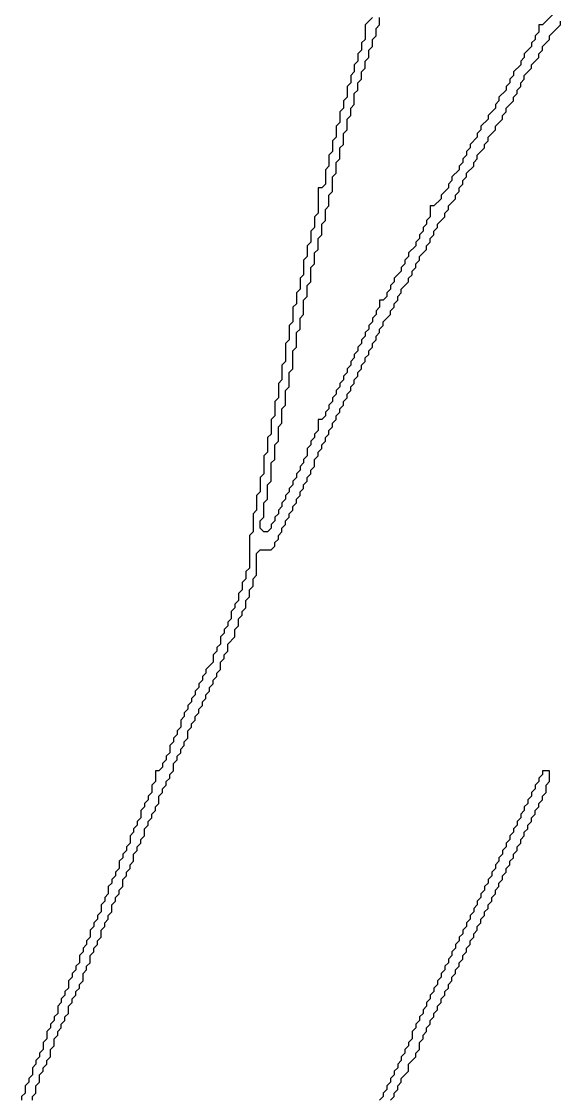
# Model space of a CAD drawing. Header units: metres. Extents: x 0 to 100, y 0 to 128.
# Drawn here: x 35.5 to 39.23, y 47.24 to 54.67 of the extents above; entities that cross this region are included whole.
import ezdxf

# ---------------------------------------------------------------- set-up
doc = ezdxf.new("R2010")
doc.units = ezdxf.units.M

msp = doc.modelspace()

# ---------------------------------------------------------------- linework, layer by layer
for points in [[(37.925, 54.7), (37.875, 54.65), (37.875, 54.55), (37.85, 54.525), (37.85, 54.475), (37.825, 54.45), (37.825, 54.4), (37.8, 54.375), (37.8, 54.325), (37.775, 54.3), (37.775, 54.25), (37.75, 54.225), (37.75, 54.15), (37.725, 54.125), (37.725, 54.075), (37.7, 54.05), (37.7, 53.975), (37.675, 53.95), (37.675, 53.875), (37.65, 53.85), (37.65, 53.775), (37.625, 53.75), (37.625, 53.675), (37.6, 53.65), (37.6, 53.55), (37.575, 53.525), (37.55, 53.525), (37.55, 53.35), (37.525, 53.325), (37.525, 53.25), (37.5, 53.225), (37.5, 53.15), (37.475, 53.125), (37.475, 53.05), (37.45, 53.025), (37.45, 52.925), (37.425, 52.9), (37.425, 52.825), (37.4, 52.8), (37.4, 52.725), (37.375, 52.7), (37.375, 52.6), (37.35, 52.575), (37.35, 52.475), (37.325, 52.45), (37.325, 52.325), (37.3, 52.3), (37.3, 52.2), (37.275, 52.175), (37.275, 52.075), (37.25, 52.05), (37.25, 51.95), (37.225, 51.925), (37.225, 51.825), (37.2, 51.8), (37.2, 51.7), (37.175, 51.675), (37.175, 51.55), (37.15, 51.525), (37.15, 51.425), (37.125, 51.4), (37.125, 51.3), (37.1, 51.275), (37.1, 51.15), (37.075, 51.125), (37.075, 50.9), (37.05, 50.875), (37.05, 50.825), (37.025, 50.8), (37.025, 50.75), (37, 50.725), (37, 50.675), (36.975, 50.65), (36.975, 50.625), (36.95, 50.6), (36.95, 50.55), (36.925, 50.525), (36.925, 50.5), (36.9, 50.475), (36.9, 50.45), (36.875, 50.425), (36.875, 50.375), (36.85, 50.35), (36.85, 50.325), (36.825, 50.3), (36.825, 50.25), (36.775, 50.2), (36.775, 50.175), (36.75, 50.15), (36.75, 50.125), (36.725, 50.1), (36.725, 50.075), (36.7, 50.05), (36.7, 50.025), (36.675, 50), (36.675, 49.975), (36.65, 49.95), (36.65, 49.925), (36.625, 49.9), (36.625, 49.875), (36.6, 49.85), (36.6, 49.8), (36.575, 49.775), (36.575, 49.75), (36.55, 49.725), (36.55, 49.7), (36.525, 49.675), (36.525, 49.625), (36.5, 49.6), (36.5, 49.575), (36.475, 49.55), (36.475, 49.525), (36.45, 49.5), (36.425, 49.5), (36.425, 49.425), (36.4, 49.4), (36.4, 49.35), (36.375, 49.325), (36.375, 49.3), (36.35, 49.275), (36.35, 49.25), (36.325, 49.225), (36.325, 49.175), (36.3, 49.15), (36.3, 49.125), (36.275, 49.1), (36.275, 49.075), (36.25, 49.05), (36.25, 49), (36.225, 48.975), (36.225, 48.95), (36.2, 48.925), (36.2, 48.9), (36.175, 48.875), (36.175, 48.825), (36.15, 48.8), (36.15, 48.775), (36.125, 48.75), (36.125, 48.725), (36.1, 48.7), (36.1, 48.65), (36.075, 48.625), (36.075, 48.6), (36.05, 48.575), (36.05, 48.525), (36.025, 48.5), (36.025, 48.475), (36, 48.45), (36, 48.425), (35.975, 48.4), (35.975, 48.35), (35.95, 48.325), (35.95, 48.3), (35.925, 48.275), (35.925, 48.25), (35.9, 48.225), (35.9, 48.175), (35.875, 48.15), (35.875, 48.125), (35.85, 48.1), (35.85, 48.075), (35.825, 48.05), (35.825, 48), (35.8, 47.975), (35.8, 47.95), (35.775, 47.925), (35.775, 47.9), (35.75, 47.875), (35.75, 47.825), (35.725, 47.8), (35.725, 47.775), (35.7, 47.75), (35.7, 47.725), (35.675, 47.7), (35.675, 47.65), (35.65, 47.625), (35.65, 47.575), (35.625, 47.55), (35.625, 47.525), (35.6, 47.5), (35.6, 47.475), (35.575, 47.45), (35.575, 47.4), (35.55, 47.375), (35.55, 47.35), (35.525, 47.325), (35.525, 47.275), (35.5, 47.25), (35.5, 47.225)], [(35.575, 47.225), (35.575, 47.25), (35.6, 47.275), (35.6, 47.325), (35.625, 47.35), (35.625, 47.4), (35.65, 47.425), (35.65, 47.45), (35.675, 47.475), (35.675, 47.5), (35.7, 47.525), (35.7, 47.575), (35.725, 47.6), (35.725, 47.65), (35.75, 47.675), (35.75, 47.7), (35.775, 47.725), (35.775, 47.75), (35.8, 47.775), (35.8, 47.8), (35.825, 47.825), (35.825, 47.875), (35.85, 47.9), (35.85, 47.925), (35.875, 47.95), (35.875, 47.975), (35.9, 48), (35.9, 48.025), (35.925, 48.05), (35.925, 48.1), (35.95, 48.125), (35.95, 48.15), (35.975, 48.175), (35.975, 48.225), (36, 48.25), (36, 48.275), (36.025, 48.3), (36.025, 48.325), (36.05, 48.35), (36.05, 48.4), (36.075, 48.425), (36.075, 48.45), (36.1, 48.475), (36.1, 48.5), (36.125, 48.525), (36.125, 48.575), (36.15, 48.6), (36.15, 48.625), (36.175, 48.65), (36.175, 48.675), (36.2, 48.7), (36.2, 48.75), (36.225, 48.775), (36.225, 48.8), (36.25, 48.825), (36.25, 48.85), (36.275, 48.875), (36.275, 48.925), (36.3, 48.95), (36.3, 48.975), (36.325, 49), (36.325, 49.025), (36.35, 49.05), (36.35, 49.1), (36.375, 49.125), (36.375, 49.15), (36.4, 49.175), (36.4, 49.2), (36.425, 49.225), (36.425, 49.25), (36.45, 49.275), (36.45, 49.325), (36.475, 49.35), (36.475, 49.375), (36.5, 49.4), (36.5, 49.425), (36.525, 49.45), (36.525, 49.475), (36.55, 49.5), (36.55, 49.55), (36.575, 49.575), (36.575, 49.6), (36.6, 49.625), (36.6, 49.65), (36.625, 49.675), (36.625, 49.7), (36.65, 49.725), (36.65, 49.775), (36.675, 49.8), (36.675, 49.825), (36.7, 49.85), (36.7, 49.875), (36.725, 49.9), (36.725, 49.925), (36.75, 49.95), (36.75, 49.975), (36.775, 50), (36.775, 50.025), (36.8, 50.05), (36.8, 50.075), (36.825, 50.1), (36.825, 50.125), (36.85, 50.15), (36.85, 50.175), (36.875, 50.2), (36.875, 50.25), (36.9, 50.275), (36.9, 50.3), (36.925, 50.325), (36.925, 50.375), (36.975, 50.425), (36.975, 50.475), (37, 50.5), (37, 50.55), (37.025, 50.575), (37.025, 50.6), (37.05, 50.625), (37.05, 50.675), (37.075, 50.7), (37.075, 50.75), (37.1, 50.775), (37.1, 50.825), (37.125, 50.85), (37.125, 51), (37.15, 51.025), (37.225, 51.025), (37.25, 51.05), (37.25, 51.075), (37.275, 51.1), (37.275, 51.125), (37.3, 51.15), (37.3, 51.175), (37.325, 51.2), (37.325, 51.225), (37.35, 51.25), (37.35, 51.275), (37.375, 51.3), (37.375, 51.325), (37.4, 51.35), (37.4, 51.375), (37.425, 51.4), (37.425, 51.425), (37.45, 51.45), (37.45, 51.475), (37.475, 51.5), (37.475, 51.525), (37.5, 51.55), (37.5, 51.575), (37.525, 51.6), (37.525, 51.65), (37.55, 51.675), (37.55, 51.7), (37.575, 51.725), (37.575, 51.75), (37.6, 51.775), (37.6, 51.8), (37.625, 51.825), (37.625, 51.85), (37.65, 51.875), (37.65, 51.9), (37.675, 51.925), (37.675, 51.95), (37.7, 51.975), (37.7, 52), (37.725, 52.025), (37.725, 52.05), (37.75, 52.075), (37.75, 52.1), (37.775, 52.125), (37.775, 52.15), (37.8, 52.175), (37.8, 52.2), (37.825, 52.225), (37.825, 52.25), (37.85, 52.275), (37.85, 52.3), (37.875, 52.325), (37.875, 52.35), (37.9, 52.375), (37.9, 52.4), (37.925, 52.425), (37.925, 52.45), (37.95, 52.475), (37.95, 52.5), (37.975, 52.525), (37.975, 52.55), (38, 52.575), (38, 52.6), (38.05, 52.65), (38.05, 52.675), (38.075, 52.7), (38.075, 52.725), (38.1, 52.75), (38.1, 52.775), (38.125, 52.8), (38.125, 52.825), (38.175, 52.875), (38.175, 52.9), (38.2, 52.925), (38.2, 52.95), (38.225, 52.975), (38.225, 53), (38.25, 53.025), (38.25, 53.05), (38.3, 53.1), (38.3, 53.125), (38.325, 53.15), (38.325, 53.175), (38.35, 53.2), (38.35, 53.225), (38.375, 53.25), (38.375, 53.275), (38.425, 53.325), (38.425, 53.35), (38.45, 53.375), (38.45, 53.4), (38.5, 53.45), (38.5, 53.475), (38.525, 53.5), (38.525, 53.525), (38.55, 53.55), (38.55, 53.575), (38.575, 53.6), (38.575, 53.625), (38.625, 53.675), (38.625, 53.7), (38.65, 53.725), (38.65, 53.75), (38.7, 53.8), (38.7, 53.825), (38.725, 53.85), (38.725, 53.875), (38.775, 53.925), (38.775, 53.95), (38.825, 54), (38.825, 54.025), (38.85, 54.05), (38.85, 54.075), (38.9, 54.125), (38.9, 54.15), (38.925, 54.175), (38.925, 54.2), (38.95, 54.225), (38.95, 54.25), (38.975, 54.275), (38.975, 54.3), (39.025, 54.35), (39.025, 54.375), (39.075, 54.425), (39.075, 54.45), (39.1, 54.475), (39.1, 54.5), (39.15, 54.55), (39.15, 54.575), (39.225, 54.65), (39.225, 54.675)], [(39.175, 54.725), (39.1, 54.65), (39.075, 54.65), (39.075, 54.6), (39.05, 54.575), (39.05, 54.55), (39.025, 54.525), (39.025, 54.5), (38.975, 54.45), (38.975, 54.425), (38.95, 54.4), (38.95, 54.375), (38.9, 54.325), (38.9, 54.3), (38.875, 54.275), (38.875, 54.25), (38.85, 54.225), (38.85, 54.2), (38.8, 54.15), (38.8, 54.125), (38.775, 54.1), (38.775, 54.075), (38.725, 54.025), (38.725, 54), (38.675, 53.95), (38.675, 53.925), (38.65, 53.9), (38.65, 53.875), (38.6, 53.825), (38.6, 53.8), (38.575, 53.775), (38.575, 53.75), (38.55, 53.725), (38.55, 53.7), (38.525, 53.675), (38.525, 53.65), (38.475, 53.6), (38.475, 53.575), (38.45, 53.55), (38.45, 53.525), (38.4, 53.475), (38.4, 53.45), (38.35, 53.4), (38.325, 53.4), (38.325, 53.325), (38.3, 53.3), (38.3, 53.275), (38.275, 53.25), (38.275, 53.225), (38.25, 53.2), (38.25, 53.175), (38.225, 53.15), (38.225, 53.125), (38.175, 53.075), (38.175, 53.05), (38.15, 53.025), (38.15, 53), (38.125, 52.975), (38.125, 52.95), (38.075, 52.9), (38.075, 52.875), (38.05, 52.85), (38.05, 52.825), (38.025, 52.8), (38.025, 52.775), (38, 52.75), (37.975, 52.75), (37.975, 52.7), (37.95, 52.675), (37.95, 52.65), (37.925, 52.625), (37.925, 52.6), (37.9, 52.575), (37.9, 52.55), (37.875, 52.525), (37.875, 52.5), (37.85, 52.475), (37.85, 52.45), (37.825, 52.425), (37.825, 52.4), (37.8, 52.375), (37.8, 52.35), (37.775, 52.325), (37.775, 52.3), (37.75, 52.275), (37.75, 52.25), (37.725, 52.225), (37.725, 52.2), (37.7, 52.175), (37.7, 52.15), (37.675, 52.125), (37.675, 52.1), (37.65, 52.075), (37.65, 52.05), (37.625, 52.025), (37.625, 52), (37.6, 51.975), (37.6, 51.95), (37.575, 51.925), (37.55, 51.925), (37.55, 51.85), (37.525, 51.825), (37.525, 51.8), (37.5, 51.775), (37.5, 51.75), (37.475, 51.725), (37.475, 51.675), (37.45, 51.65), (37.45, 51.625), (37.425, 51.6), (37.425, 51.575), (37.4, 51.55), (37.4, 51.525), (37.375, 51.5), (37.375, 51.475), (37.35, 51.45), (37.35, 51.425), (37.325, 51.4), (37.325, 51.375), (37.3, 51.35), (37.3, 51.325), (37.275, 51.3), (37.275, 51.275), (37.25, 51.25), (37.25, 51.225), (37.225, 51.2), (37.225, 51.175), (37.2, 51.15), (37.175, 51.15), (37.15, 51.175), (37.15, 51.225), (37.175, 51.25), (37.175, 51.35), (37.2, 51.375), (37.2, 51.475), (37.225, 51.5), (37.225, 51.625), (37.25, 51.65), (37.25, 51.75), (37.275, 51.775), (37.275, 51.875), (37.3, 51.9), (37.3, 52), (37.325, 52.025), (37.325, 52.125), (37.35, 52.15), (37.35, 52.25), (37.375, 52.275), (37.375, 52.4), (37.4, 52.425), (37.4, 52.525), (37.425, 52.55), (37.425, 52.625), (37.45, 52.65), (37.45, 52.75), (37.475, 52.775), (37.475, 52.85), (37.5, 52.875), (37.5, 52.975), (37.525, 53), (37.525, 53.075), (37.55, 53.1), (37.55, 53.175), (37.575, 53.2), (37.575, 53.275), (37.6, 53.3), (37.6, 53.375), (37.625, 53.4), (37.625, 53.475), (37.65, 53.5), (37.65, 53.6), (37.675, 53.625), (37.675, 53.7), (37.7, 53.725), (37.7, 53.8), (37.725, 53.825), (37.725, 53.9), (37.75, 53.925), (37.75, 54), (37.775, 54.025), (37.775, 54.075), (37.8, 54.1), (37.8, 54.175), (37.825, 54.2), (37.825, 54.25), (37.85, 54.275), (37.85, 54.325), (37.875, 54.35), (37.875, 54.4), (37.9, 54.425), (37.9, 54.475), (37.925, 54.5), (37.925, 54.55), (37.95, 54.575), (37.95, 54.625), (37.975, 54.65), (37.975, 54.7)], [(38.05, 47.225), (38.075, 47.25), (38.075, 47.275), (38.1, 47.3), (38.1, 47.325), (38.125, 47.35), (38.125, 47.375), (38.175, 47.425), (38.175, 47.475), (38.225, 47.525), (38.225, 47.55), (38.25, 47.575), (38.25, 47.625), (38.275, 47.65), (38.275, 47.675), (38.3, 47.7), (38.3, 47.725), (38.325, 47.75), (38.325, 47.775), (38.35, 47.8), (38.35, 47.825), (38.375, 47.85), (38.375, 47.875), (38.4, 47.9), (38.4, 47.925), (38.425, 47.95), (38.425, 47.975), (38.45, 48), (38.45, 48.025), (38.475, 48.05), (38.475, 48.075), (38.5, 48.1), (38.5, 48.125), (38.525, 48.15), (38.525, 48.175), (38.55, 48.2), (38.55, 48.225), (38.575, 48.25), (38.575, 48.275), (38.6, 48.3), (38.6, 48.325), (38.625, 48.35), (38.625, 48.375), (38.65, 48.4), (38.65, 48.425), (38.675, 48.45), (38.675, 48.475), (38.7, 48.5), (38.7, 48.525), (38.725, 48.55), (38.725, 48.575), (38.75, 48.6), (38.75, 48.625), (38.775, 48.65), (38.775, 48.675), (38.8, 48.7), (38.8, 48.725), (38.825, 48.75), (38.825, 48.775), (38.85, 48.8), (38.85, 48.825), (38.875, 48.85), (38.875, 48.875), (38.9, 48.9), (38.9, 48.925), (38.925, 48.95), (38.925, 48.975), (38.95, 49), (38.95, 49.025), (38.975, 49.05), (38.975, 49.075), (39, 49.1), (39, 49.125), (39.025, 49.15), (39.025, 49.175), (39.05, 49.2), (39.05, 49.225), (39.075, 49.25), (39.075, 49.275), (39.1, 49.3), (39.1, 49.325), (39.125, 49.35), (39.125, 49.4), (39.15, 49.425), (39.15, 49.5), (39.1, 49.5), (39.1, 49.475), (39.075, 49.45), (39.075, 49.425), (39.05, 49.4), (39.05, 49.375), (39.025, 49.35), (39.025, 49.325), (39, 49.3), (39, 49.275), (38.975, 49.25), (38.975, 49.225), (38.95, 49.2), (38.95, 49.175), (38.925, 49.15), (38.925, 49.125), (38.9, 49.1), (38.9, 49.075), (38.875, 49.05), (38.875, 49.025), (38.85, 49), (38.85, 48.975), (38.825, 48.95), (38.825, 48.925), (38.8, 48.9), (38.8, 48.875), (38.775, 48.85), (38.775, 48.825), (38.75, 48.8), (38.75, 48.775), (38.725, 48.75), (38.725, 48.725), (38.7, 48.7), (38.7, 48.675), (38.675, 48.65), (38.675, 48.625), (38.65, 48.6), (38.65, 48.575), (38.625, 48.55), (38.625, 48.525), (38.6, 48.5), (38.6, 48.475), (38.575, 48.45), (38.575, 48.425), (38.55, 48.4), (38.55, 48.375), (38.525, 48.35), (38.525, 48.325), (38.5, 48.3), (38.5, 48.275), (38.475, 48.25), (38.475, 48.225), (38.45, 48.2), (38.45, 48.175), (38.425, 48.15), (38.425, 48.125), (38.4, 48.1), (38.4, 48.075), (38.375, 48.05), (38.375, 48.025), (38.35, 48), (38.35, 47.975), (38.325, 47.95), (38.325, 47.925), (38.3, 47.9), (38.3, 47.875), (38.275, 47.85), (38.275, 47.825), (38.25, 47.8), (38.25, 47.775), (38.225, 47.75), (38.225, 47.725), (38.2, 47.7), (38.2, 47.65), (38.175, 47.625), (38.175, 47.6), (38.15, 47.575), (38.15, 47.55), (38.125, 47.525), (38.125, 47.5), (38.1, 47.475), (38.1, 47.45), (38.075, 47.425), (38.075, 47.4), (38.05, 47.375), (38.05, 47.35), (38.025, 47.325), (38.025, 47.3), (38, 47.275), (38, 47.25), (37.975, 47.225)]]:
    msp.add_lwpolyline(points)

doc.saveas('drawing.dxf')
